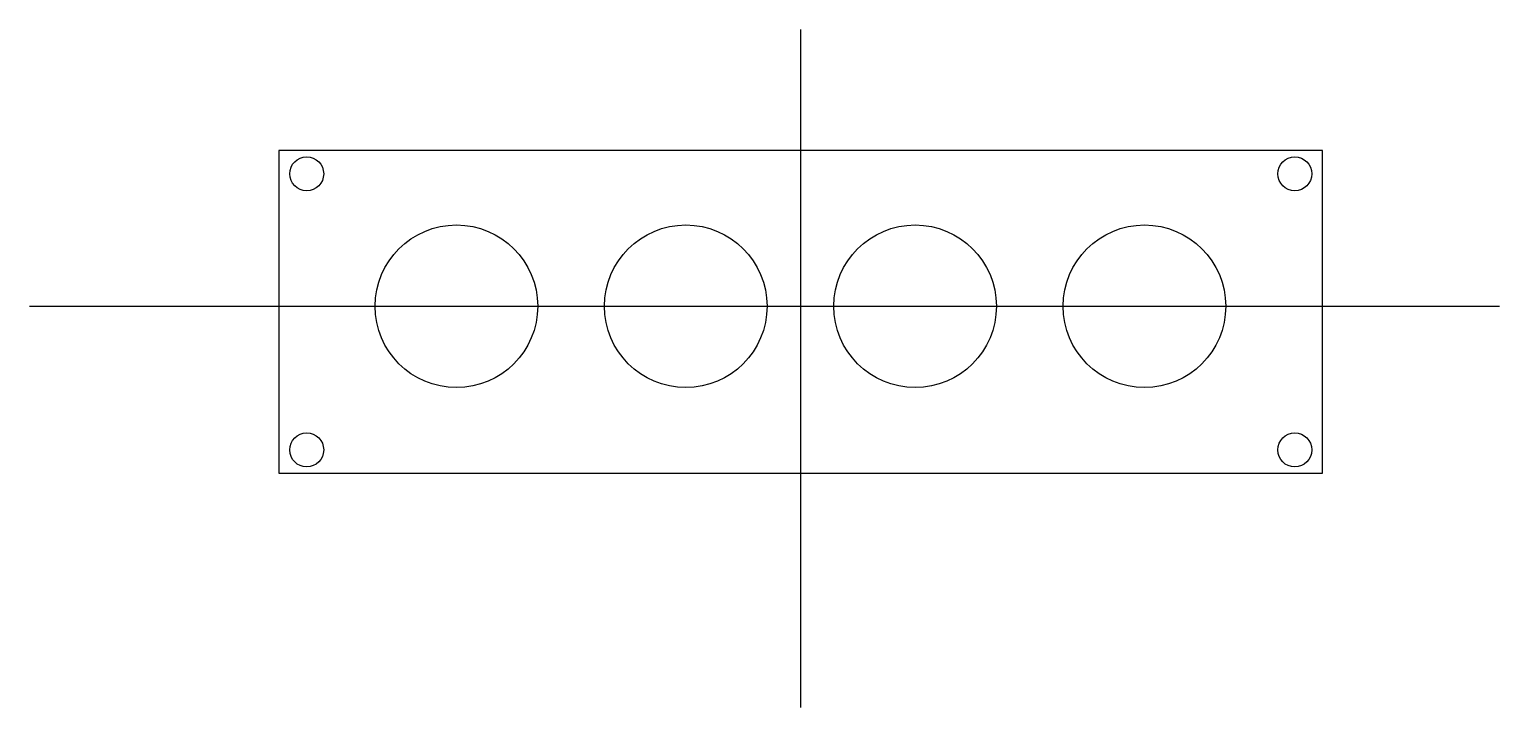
# Model space of a CAD drawing. Header units: millimetres. Extents: x -110 to 155, y -29 to 93.
import ezdxf

# ---------------------------------------------------------------- set-up
doc = ezdxf.new("R2010")
doc.units = ezdxf.units.MM
doc.layers.get('0').update_dxf_attribs({"linetype": 'CONTINUOUS'})

msp = doc.modelspace()

# ---------------------------------------------------------------- linework, layer by layer
for p, q in [((29, -29.07), (29, 92.72)), ((-64.75, 71), (-64.75, 13)), ((122.75, 71), (-64.75, 71)), ((122.75, 13), (122.75, 71)), ((-109.56, 43), (-107.24, 43)), ((-107.24, 43), (154.55, 43)), ((-64.75, 13), (122.75, 13))]:
    msp.add_line(p, q)
for centre, radius in [((-59.75, 66.8), 3.05), ((117.75, 66.8), 3.05), ((-32.85, 43), 14.6), ((8.35, 43), 14.6), ((49.55, 43), 14.6), ((90.75, 43), 14.6), ((-59.75, 17.2), 3.05), ((117.75, 17.2), 3.05)]:
    msp.add_circle(centre, radius)

doc.saveas('drawing.dxf')
